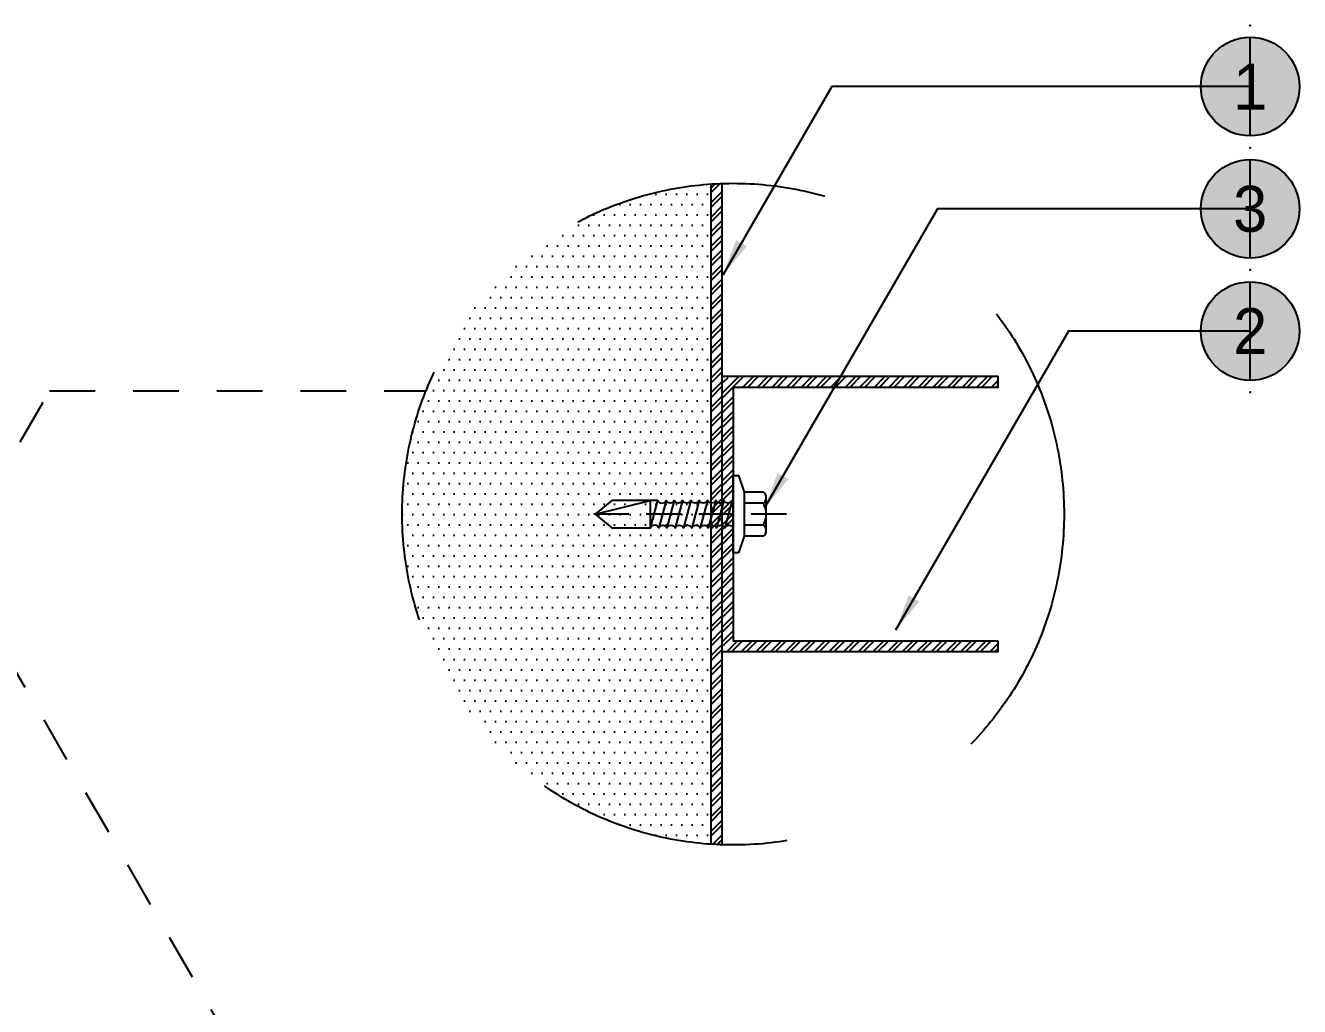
# Model space of a CAD drawing. Header units: millimetres. Extents: x -244126 to 368105, y -173968 to 259060.
# Drawn here: x 15589 to 16282, y 37491 to 38025 of the extents above; entities that cross this region are included whole.
import ezdxf
from ezdxf.enums import TextEntityAlignment as Align

# ---------------------------------------------------------------- set-up
doc = ezdxf.new("R2010")
doc.units = ezdxf.units.MM
doc.header["$MEASUREMENT"] = 0
for name, pattern in [('HIDDEN', [9.525, 6.35, -3.175]), ('TA_HL_007.00000', [45.5, 24.85, -20.65]), ('TA_HL_013.00000', [84.5, 46.15, -38.35])]:
    doc.linetypes.add(name, pattern=pattern)
for name, color, linetype in [('000 - H A T C H', 8, 'Continuous'), ('000 - SYMBOL CON', 1, 'Continuous'), ('000 - T E X T', 4, 'Continuous'), ('000 - WIPEOUT', 250, 'Continuous'), ('001 - ASCESSORIES', 1, 'Continuous'), ('A04_TUBE SERIES', 7, 'Continuous')]:
    doc.layers.add(name, color=color, linetype=linetype)
doc.styles.add('BROWALLIA', font='BrowalliaUPC.ttf')

# ---------------------------------------------------------------- blocks, each defined once
blk = doc.blocks.new('000 - DYNAMIC_VIEW_ASSCESSORIES_HEX_HEAD_SELF_DRILLING_SCREW_No.12x25_SIDE_VIEW')
at = {"layer": 'Defpoints', "color": 250, "linetype": 'HIDDEN'}
blk.add_line((0, -9.65), (0, 9.65), dxfattribs=at)
blk.add_wipeout([(0, 2.5), (22, 2.5), (25, 0), (22, -2.5), (0, -2.5), (0, -7), (-1, -7), (-2, -4), (-6, -4), (-6, 4), (-2, 4), (-1, 7), (0, 7)]).dxf.layer = '000 - WIPEOUT'
at = {"layer": '001 - ASCESSORIES', "color": 0}
for p, q in [((-6, 3), (-6, -3)), ((-5.5, 4), (-2, 4)), ((-5.5, 2), (-2, 2)), ((-5.5, -2), (-2, -2)), ((-5.5, -4), (-2, -4))]:
    blk.add_line(p, q, dxfattribs=at)
at = {"layer": '001 - ASCESSORIES', "color": 8}
for p, q in [((15, 2.5), (13.66, -2.5)), ((25, 0), (15, -2.5))]:
    blk.add_line(p, q, dxfattribs=at)
at = {"layer": '001 - ASCESSORIES', "color": 0}
blk.add_lwpolyline([(-1, 7), (0, 7), (0, -7), (-1, -7), (-2, -4), (-2, 4)], close=True, dxfattribs=at)
at = {"layer": '001 - ASCESSORIES', "color": 8}
for points in [[(0, -2.25, -0.091189), (0.16, -2.5), (1.5, 2.5, -0.666667), (0, 2.5)], [(0.16, -2.5, -0.666667), (1.66, -2.5), (3, 2.5, -0.666667), (1.5, 2.5)], [(1.66, -2.5, -0.666667), (3.16, -2.5), (4.5, 2.5, -0.666667), (3, 2.5)], [(3.16, -2.5, -0.666667), (4.66, -2.5), (6, 2.5, -0.666667), (4.5, 2.5)], [(4.66, -2.5, -0.666667), (6.16, -2.5), (7.5, 2.5, -0.666667), (6, 2.5)], [(6.16, -2.5, -0.666667), (7.66, -2.5), (9, 2.5, -0.666667), (7.5, 2.5)], [(7.66, -2.5, -0.666667), (9.16, -2.5), (10.5, 2.5, -0.666667), (9, 2.5)], [(9.16, -2.5, -0.666667), (10.66, -2.5), (12, 2.5, -0.666667), (10.5, 2.5)], [(10.66, -2.5, -0.666667), (12.16, -2.5), (13.5, 2.5, -0.666667), (12, 2.5)]]:
    blk.add_lwpolyline(points, format="xyb", dxfattribs=at)
blk.add_lwpolyline([(13.66, -2.5), (22, -2.5), (25, 0), (22, 2.5), (15, 2.5), (15, -2.47)], dxfattribs=at)
at = {"layer": '001 - ASCESSORIES', "color": 0}
for centre, radius, start, end in [((-4.75, 3), 1.25, 126.8699, 233.1301), ((-1.75, 0), 4.25, 151.9275, 208.0725), ((-4.75, -3), 1.25, 126.8699, 233.1301)]:
    blk.add_arc(centre, radius, start, end, dxfattribs=at)
at = {"layer": '001 - ASCESSORIES', "color": 8}
for centre, start, end in [((14.25, 2.81), 202.6199, 337.3801), ((12.91, -2.81), 22.6199, 157.3801)]:
    blk.add_arc(centre, 0.812, start, end, dxfattribs=at)
at = {"layer": 'Defpoints', "color": 250, "linetype": 'HIDDEN'}
blk.add_line((-9.65, 0), (26.91, 0), dxfattribs=at)
blk = doc.blocks.new('*U3224')
at = {"layer": '001 - ASCESSORIES'}
blk.add_blockref('000 - DYNAMIC_VIEW_ASSCESSORIES_HEX_HEAD_SELF_DRILLING_SCREW_No.12x25_SIDE_VIEW', (0, 0), dxfattribs=at)
blk = doc.blocks.new('000 - FAMELINE_BUBBLE_TYP.DETAIL_AL.TUBE+AL.SHEET.U-PROFILE_50x50x50mm._CUT_VIEW_TYPE_1')
at = {"layer": '001 - ASCESSORIES', "rotation": 180}
blk.add_blockref('*U3224', (0, 0), dxfattribs=at)
at = {"layer": '000 - H A T C H'}
h = blk.add_hatch(dxfattribs=at)
h.set_pattern_fill('DOTS', color=8, scale=30)
h.set_pattern_definition([(0, (-15929.4238, -37759.2806), (0.9375, 1.875), [0, -1.875])])
edge = h.paths.add_edge_path()
edge.add_arc((0, 0), 60, 93.8226, 180)
edge.add_arc((0, 0), 60, 180, 266.1774)
edge.add_line((-4, -59.87), (-4, 59.87))
h = blk.add_hatch(dxfattribs=at)
h.set_pattern_fill('ANSI32', color=8, scale=5)
h.set_pattern_definition([(45, (-15929.4238, -37759.2806), (-1.325825215, 1.325825215), []), (45, (-15928.54, -37759.2806), (-1.325825215, 1.325825215), [])])
h.paths.add_polyline_path([(-4, -59.87, 0.008344), (-2, -59.97), (-2, 59.97, 0.008344), (-4, 59.87)])
h = blk.add_hatch(dxfattribs=at)
h.set_pattern_fill('ANSI32', color=8, scale=5)
h.set_pattern_definition([(45, (-94.495, 0), (-1.325825, 1.325825), []), (45, (-93.6112, 0), (-1.325825, 1.325825), [])])
edge = h.paths.add_edge_path()
edge.add_line((48, -23), (48, -25))
edge.add_line((48, -25), (0, -25))
edge.add_arc((0, -23), 2, 180, 270, ccw=False)
edge.add_line((-2, -23), (-2, 23))
edge.add_arc((0, 23), 2, 90, 180, ccw=False)
edge.add_line((0, 25), (48, 25))
edge.add_line((48, 25), (48, 23))
edge.add_line((48, 23), (0, 23))
edge.add_line((0, 23), (0, -23))
edge.add_line((0, -23), (48, -23))
at = {"layer": '000 - SYMBOL CON', "color": 2, "linetype": 'ByBlock'}
blk.add_circle((0, 0), 60, dxfattribs=at)
at = {"layer": 'A04_TUBE SERIES', "color": 3}
for p, q in [((-4, -59.87), (-4, 59.87)), ((-2, -59.97), (-2, 59.97))]:
    blk.add_line(p, q, dxfattribs=at)
blk.add_lwpolyline([(48, -23), (48, -25), (-2, -25), (-2, 25), (48, 25), (48, 23), (0, 23), (0, -23)], close=True, dxfattribs=at)
blk = doc.blocks.new('000 - ARROW FOR SYMBOL')
at = {"layer": '000 - SYMBOL CON', "color": 0, "linetype": 'HIDDEN'}
blk.add_solid([(1.289, 1.565), (0, 0), (0.711, 1.899)], dxfattribs=at)
blk = doc.blocks.new('*U1566')
h = blk.add_hatch(color=250)
h.dxf.hatch_style = 1
edge = h.paths.add_edge_path()
edge.add_arc((0, 0), 2.683, 0, 360)
for p in [(0, 3.326), (0, -3.326)]:
    blk.add_point(p)
at = {"layer": '000 - SYMBOL CON', "color": 0, "linetype": 'ByBlock'}
for points in [[(0, 0), (-22.759, 0), (-28.679, -10.254)], [(-22.759, 0), (-22.759, 0), (-28.679, -10.254)]]:
    blk.add_lwpolyline(points, dxfattribs=at)
at = {"layer": '000 - SYMBOL CON', "color": 2}
blk.add_circle((0, 0), 2.683, dxfattribs=at)
at = {"layer": 'Defpoints', "color": 250}
blk.add_line((0, -2.683), (0, 2.683), dxfattribs=at)
at = {"layer": '000 - SYMBOL CON', "color": 0}
blk.add_blockref('000 - ARROW FOR SYMBOL', (-28.679, -10.254), dxfattribs=at)
blk.add_blockref('000 - ARROW FOR SYMBOL', (-28.679, -10.254), dxfattribs=at)
at = {"layer": '000 - T E X T', "style": 'BROWALLIA'}
blk.add_attdef('NO.CODE', text='', height=2.5, dxfattribs=at).set_placement((0, 0), align=Align.MIDDLE_CENTER)
blk = doc.blocks.new('*U1567')
h = blk.add_hatch(color=250)
h.dxf.hatch_style = 1
edge = h.paths.add_edge_path()
edge.add_arc((0, 0), 2.683, 0, 360)
for p in [(0, 3.326), (0, -3.326)]:
    blk.add_point(p)
at = {"layer": '000 - SYMBOL CON', "color": 0, "linetype": 'ByBlock'}
for points in [[(0, 0), (-17.017, 0), (-26.413, -16.275)], [(-17.017, 0), (-17.017, 0), (-26.413, -16.275)]]:
    blk.add_lwpolyline(points, dxfattribs=at)
at = {"layer": '000 - SYMBOL CON', "color": 2}
blk.add_circle((0, 0), 2.683, dxfattribs=at)
at = {"layer": 'Defpoints', "color": 250}
blk.add_line((0, -2.683), (0, 2.683), dxfattribs=at)
at = {"layer": '000 - SYMBOL CON', "color": 0}
blk.add_blockref('000 - ARROW FOR SYMBOL', (-26.413, -16.275), dxfattribs=at)
blk.add_blockref('000 - ARROW FOR SYMBOL', (-26.413, -16.275), dxfattribs=at)
at = {"layer": '000 - T E X T', "style": 'BROWALLIA'}
blk.add_attdef('NO.CODE', text='', height=2.5, dxfattribs=at).set_placement((0, 0), align=Align.MIDDLE_CENTER)
blk = doc.blocks.new('*U1568')
h = blk.add_hatch(color=250)
h.dxf.hatch_style = 1
edge = h.paths.add_edge_path()
edge.add_arc((0, 0), 2.683, 0, 360)
for p in [(0, 3.326), (0, -3.326)]:
    blk.add_point(p)
at = {"layer": '000 - SYMBOL CON', "color": 0, "linetype": 'ByBlock'}
for points in [[(0, 0), (-9.891, 0), (-19.287, -16.275)], [(-9.891, 0), (-9.891, 0), (-19.287, -16.275)]]:
    blk.add_lwpolyline(points, dxfattribs=at)
at = {"layer": '000 - SYMBOL CON', "color": 2}
blk.add_circle((0, 0), 2.683, dxfattribs=at)
at = {"layer": 'Defpoints', "color": 250}
blk.add_line((0, -2.683), (0, 2.683), dxfattribs=at)
at = {"layer": '000 - SYMBOL CON', "color": 0}
blk.add_blockref('000 - ARROW FOR SYMBOL', (-19.287, -16.275), dxfattribs=at)
blk.add_blockref('000 - ARROW FOR SYMBOL', (-19.287, -16.275), dxfattribs=at)
at = {"layer": '000 - T E X T', "style": 'BROWALLIA'}
blk.add_attdef('NO.CODE', text='', height=2.5, dxfattribs=at).set_placement((0, 0), align=Align.MIDDLE_CENTER)

msp = doc.modelspace()

# ---------------------------------------------------------------- block references
at = {"layer": 'A04_TUBE SERIES', "color": 3, "linetype": 'TA_HL_013.00000', "xscale": 3, "yscale": 3, "zscale": 3}
msp.add_blockref('000 - FAMELINE_BUBBLE_TYP.DETAIL_AL.TUBE+AL.SHEET.U-PROFILE_50x50x50mm._CUT_VIEW_TYPE_1', (15973.7389, 37759.28063), dxfattribs=at)

# ---------------------------------------------------------------- next in the draw order: linework, layer by layer
at = {"layer": '000 - SYMBOL CON', "color": 2, "linetype": 'TA_HL_007.00000'}
for points in [[(15563.21935, 37759.28063), (15601.95497, 37826.37268), (15806.70999, 37826.37268)], [(15553.21923, 37726.11419), (15736.54181, 37408.59017), (15830.50389, 37408.59017)]]:
    msp.add_lwpolyline(points, dxfattribs=at)

# ---------------------------------------------------------------- next in the draw order: block references
at = {"layer": '000 - T E X T', "color": 2, "linetype": 'TA_HL_007.00000', "ltscale": 2.5, "xscale": 10, "yscale": 10, "zscale": 10}
for name, p, values in [('*U1566', (16254.99649, 37991.90772), {'NO.CODE': '1'}), ('*U1567', (16254.99649, 37925.39542), {'NO.CODE': '3'}), ('*U1568', (16254.99649, 37858.88313), {'NO.CODE': '2'})]:
    msp.add_blockref(name, p, dxfattribs=at).add_auto_attribs(values)

doc.saveas('drawing.dxf')
